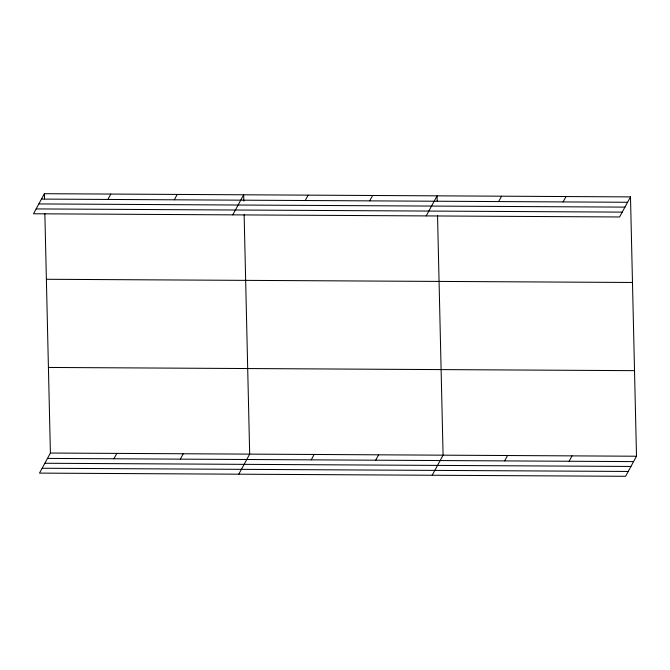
<?xml version="1.0" encoding="UTF-8"?>
<svg xmlns="http://www.w3.org/2000/svg" width="670" height="670" viewBox="0 0 670 670"><rect width="100%" height="100%" fill="white"/><g stroke="black" fill="none" stroke-linecap="round" stroke-linejoin="round"><path stroke-width="1" d="M44.396 193.705L33.5 213.772L619.599 216.963L630.495 196.896L44.396 193.705L44.521 198.923M107.904 199.442L110.818 194.066M174.326 199.802L177.249 194.426M44.857 213.529L50.401 453.037L39.505 473.104L625.604 476.295L636.5 456.228L630.495 196.896M232.775 214.861L243.671 194.786L243.813 201.05M113.908 458.774L116.831 453.397M305.219 200.514L308.141 195.138M180.331 459.134L183.253 453.757M369.689 200.866L372.612 195.489M238.78 474.193L249.675 454.118L244.131 214.618M426.187 215.916L437.083 195.841L437.2 201.059M311.223 459.846L314.146 454.469M498.631 201.57L501.554 196.193M375.694 460.198L378.617 454.821M563.101 201.921L566.024 196.544M432.192 475.248L443.088 455.173L437.544 215.673M504.636 460.901L507.558 455.525M569.106 461.253L572.029 455.876M41.473 199.082L627.572 202.273M38.843 203.931L624.943 207.122M36.13 208.923L622.229 212.122M46.381 279.281L632.472 282.472M48.424 367.453L634.515 370.652M50.401 453.037L636.5 456.228M47.486 458.414L633.577 461.605M44.848 463.263L630.947 466.454M42.143 468.255L628.234 471.454"/></g></svg>
